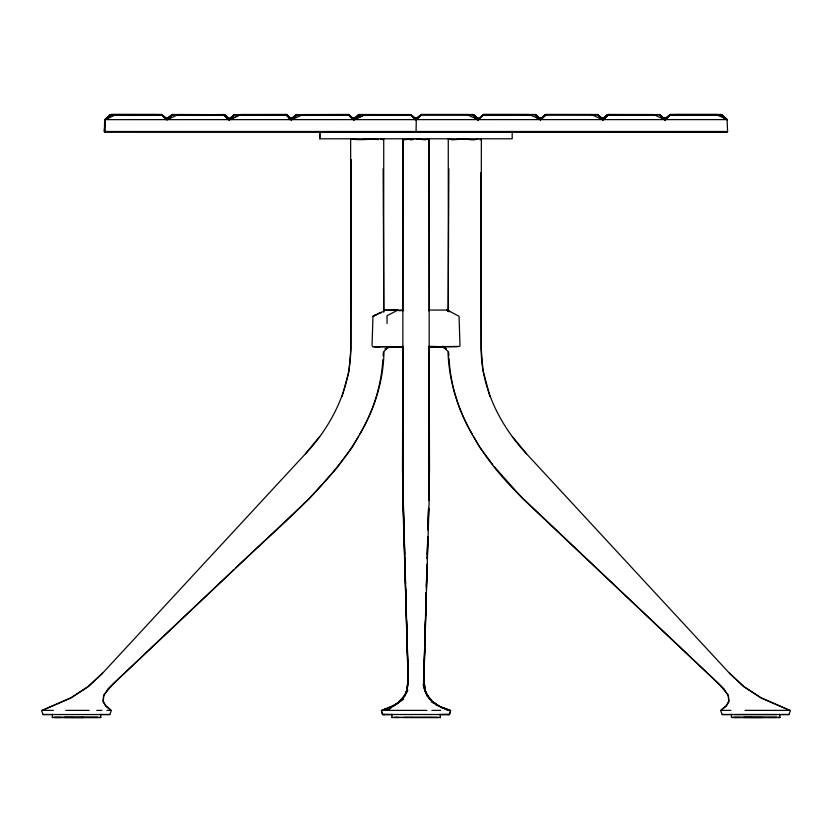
<?xml version="1.0" encoding="UTF-8"?>
<svg xmlns="http://www.w3.org/2000/svg" width="832" height="832" viewBox="0 0 832 832"><rect width="100%" height="100%" fill="white"/><g stroke="black" fill="none" stroke-linecap="round" stroke-linejoin="round"><path stroke-width="1.25" d="M383.708 312.146L383.729 138.788M402.802 347.318L402.771 497.65L408.086 677.342L407.68 687.066M402.823 311.054L402.896 138.788L402.834 489.32L408.044 679.099L406.796 691.205L404.238 696.54M429.27 349.274L428.906 500.458M481.354 138.788L481.125 349.19C481.478 386.859 498.566 422.24 523.13 450.133L729.602 673.379L743.673 686.39L760.573 697.549L790.4 710.632L788.923 714.532L722.821 714.542L722.197 714.542L720.678 710.559M319.852 138.788L319.831 132.35L512.179 132.35L512.19 138.788L319.821 138.788L319.831 132.35M351.343 159.671L350.782 348.722C350.553 386.526 333.601 422.167 308.87 450.133L102.398 673.379L88.327 686.39L71.427 697.549L41.6 710.632L43.077 714.532L52.593 714.542M402.74 391.799L402.49 470.07L403.125 493.355M448.167 311.678L448.864 168.834M603.242 118.955L608.005 114.556L653.682 114.556L662.698 118.747L665.662 118.778M60.923 717.465L52.333 717.465L52.385 714.303M392.974 717.475L391.893 717.465L391.945 714.303M740.054 717.465L731.463 717.465L731.505 714.303M104.406 131.03L104.624 120.37L104.624 132.174L105.165 132.257L104.406 131.03L105.206 119.298L111.051 114.566L157.238 114.66M539.49 118.758L535.205 114.65L483.496 114.67L478.275 118.914L477.339 118.518L479.086 118.622L478.275 118.914L473.304 114.66L421.273 114.66L416.291 119.61L416.062 132.257M423.894 675.73L424.642 648.565M424.746 644.686L426.161 592.946M426.338 586.477L426.93 564.491M427.222 554.143L427.679 537.326M428.064 523.099L428.459 508.872M428.875 493.355L429.51 470.07L429.26 391.799M426.327 592.602L423.956 679.099L425.204 691.205L427.762 696.54M426.4 590.023L427.107 564.2M427.253 559.042L427.846 537.087M428.064 529.35L428.626 508.695M428.917 498.358L429.239 347.433M423.894 673.785L424.57 650.499M424.757 644.041L425.422 620.755M425.578 615.576L426.254 592.301M426.4 587.122L427.034 565.136M427.222 558.667L427.856 536.682M428.043 530.213L428.688 508.217M372.039 345.738L372.965 316.347L380.962 312.374M415.033 118.487L417.414 118.05L417.498 118.726L414.95 118.737M382.855 359.57C381.316 385.663 373.277 411.642 359.798 434.034M383.136 355.836L383.417 352.102M379.954 312.915L372.965 316.347M406.879 691.174L408.065 680.888M292.001 118.466L290.098 118.05L290.014 118.726L286.208 114.514L234.52 114.67L229.299 118.914L228.363 118.518C233.158 119.382 223.132 117.26 223.891 114.566L225.493 116.542M541.57 118.914L538.99 118.726L539.074 118.05L541.653 119.101L540.8 118.248L545.927 114.556L540.519 119.506L535.184 114.514L483.517 114.556L478.234 119.735L472.95 114.514L421.273 114.546L415.979 119.517L410.696 114.514L414.242 117.842M290.701 118.498L292.313 118.539C283.858 123.895 302.307 110.094 295.485 116.23M105.747 118.862L110.906 114.546L161.741 114.514L166.962 119.798L172.328 114.514L167.939 118.674M228.28 118.529L230.152 118.539C225.222 118.716 232.086 118.04 229.299 118.914L228.363 118.518M218.743 114.66L172.401 114.618L167.908 118.539L166.036 118.529L168.438 118.05L168.522 118.726L165.526 118.737L168.438 118.05L168.522 118.726M603.845 118.581L608.161 114.556L603.117 119.569L601.765 118.487L602.763 118.914C605.509 118.092 598.79 118.654 603.574 118.622L601.754 118.529L603.658 118.487M342.108 396.344L348.92 371.623L350.875 349.19L350.646 138.788M354.349 119.049C352.269 118.175 352.206 118.633 354.754 118.477L353.87 119.579L359.133 114.618L410.758 114.65L415.449 118.258M354.754 118.477L352.789 118.487M675.584 114.67L720.97 114.577L727.116 119.413L727.563 131.55L726.918 132.257L104.624 132.174L105.435 129.834M418.038 117.926L421.283 114.514L466.887 114.556L475.81 118.695M480.314 117.728L483.527 114.514L529.11 114.546L539.417 118.966L541.528 118.612L545.927 114.556L541.32 118.903M407.202 689.458L405.049 695.386L396.573 704.018L382.106 710.382L426.858 710.382M353.444 119.569L353.902 118.342L350.324 117.104M405.153 694.772L407.285 689.146M100.266 714.532L109.803 714.542L111.322 710.559M603.117 119.569L603.626 118.321L604.417 118.404M289.38 118.768L290.098 118.05M662.844 118.768L663.562 118.05L666.401 118.674L664.082 118.654M480.064 139.963L480.594 138.954M404.352 696.623L407.753 690.435L400.764 700.7L386.797 710.382L391.092 707.959M358.55 436.249L352.29 447.304L336.18 468.738L309.462 498.42L108.202 688.605L103.74 695.854L103.199 701.688L105.498 705.661L111.457 710.382L107.016 710.382M540.062 118.882L540.519 119.506L545.74 114.65L597.792 114.66L602.763 118.914L607.984 114.67L653.338 114.566M167.908 118.539L172.318 114.514L170.352 117.052M541.403 118.498L539.49 118.477L541.414 118.498M668.97 116.293L670.301 114.514L716.633 114.514M401.034 700.742L404.726 695.895M664.498 118.924L659.662 114.514L664.945 119.517L665.714 118.768M399.454 702.094L404.966 695.23L407.139 689.302L408.221 677.664L402.792 490.11L402.73 349.274M305.365 453.825L319.634 436.644M418.423 117.905L421.429 114.556L417.966 117.936L421.273 114.639L416.208 118.269L416.759 118.633M232.388 116.938L234.582 114.514L229.258 119.798L223.943 114.514L177.601 114.941M295.36 116.137L296.826 114.514L292.677 118.82L296.878 114.618L348.806 114.66L353.798 118.903L359.008 114.67L410.758 114.65M356.138 117.749L359.07 114.514L410.748 114.556L414.128 118.123M667.108 117.905L670.301 114.514L721.105 114.556L726.398 118.945L721.105 114.546L726.398 118.945L721.094 114.546L675.584 114.514M543.41 117.062L545.802 114.514L597.459 114.514L602.555 118.976M603.938 118.841L608.057 114.514L659.703 114.65L663.978 118.758M666.994 117.957L670.301 114.514L665.278 119.704M354.921 118.83L359.081 114.514L353.902 119.766L359.06 114.514L354.682 118.622M479.003 118.758L483.662 114.556L480.22 117.78M663.842 118.758L659.641 114.65L607.984 114.67L603.876 118.758L608.015 114.514L602.638 119.787L597.438 114.514L601.557 118.466L604.115 118.477M229.59 119.694L234.582 114.514L230.11 118.914L234.634 114.618L286.229 114.65L290.732 118.768M603.876 118.83L608.026 114.514L602.649 119.787L597.449 114.514L602.815 119.766L608.057 114.514L602.67 119.777L602.181 118.851M224.318 114.66L172.318 114.514L169.801 117.125L172.286 114.639L224.318 114.66L229.58 119.579L234.52 114.67L230.464 118.789M230.402 118.83L234.562 114.514L230.194 118.622M666.942 117.978L670.28 114.514L666.536 118.009M480.168 117.988L483.538 114.514L478.182 119.798L472.93 114.514L477.745 118.914L479.242 118.758M665.194 119.735L670.28 114.514L664.945 119.517M726.918 132.257L727.584 131.498L104.416 131.498L105.071 119.642L727.012 119.61M229.455 119.735L234.562 114.514L229.174 119.766L223.974 114.514L228.769 118.914M478.483 119.714L483.569 114.514L478.369 119.766M229.382 119.777L234.562 114.514L229.289 119.798L223.974 114.514L228.821 118.851M231.452 118.872L240.594 114.556L286.198 114.514L291.554 119.777L296.826 114.514L292.209 118.799M416.291 119.61L421.325 114.514L416.062 119.787M540.613 119.766L545.792 114.514L591.438 114.556L600.278 118.695M353.891 119.766L359.07 114.514L353.787 119.787L348.462 114.514L302.838 114.556L293.696 118.872M543.338 117.104L545.761 114.66L597.792 114.66M662.158 118.591L665.652 119.194L670.249 114.556L666.765 117.842M172.318 114.514L167.939 118.914L172.286 114.639M416.073 119.777L421.325 114.514L416 119.808L410.696 114.514L415.262 118.882M291.554 119.777L296.806 114.514L291.522 119.506L286.198 114.514L291.002 118.903M223.891 114.566L229.258 119.798L234.52 114.65L230.412 118.737M107.006 118.612L111.062 114.556L107.006 118.612L106.174 118.435M415.99 119.808L421.304 114.514L415.99 119.808L410.696 114.514L415.064 119.163M417.966 117.936L421.273 114.639L417.03 118.123L417.498 118.726M107.058 118.456L111.03 114.577L161.772 114.556L166.972 119.506L172.338 114.514L167.825 118.903M354.671 118.862L359.05 114.514L354.598 118.914M359.05 114.514L353.735 119.798L348.442 114.514L353.246 118.903M477.818 118.882L472.93 114.514L478.223 119.808L483.517 114.66L480.116 117.936M664.05 118.914L659.662 114.514L664.955 119.808L670.28 114.514L664.914 119.798L659.672 114.514L663.801 118.466M674.575 114.722L721.417 114.639L670.228 114.639L666.942 117.936L670.394 114.566L666.962 117.78M417.778 117.842L421.273 114.66M726.814 132.278L727.563 131.55L726.315 132.35L719.857 131.882M417.758 118.04L421.294 114.514M478.192 119.787L483.538 114.514M601.827 118.758L597.428 114.629L602.618 119.579L608.057 114.514L602.857 119.777L597.438 114.514L601.817 118.924M230.194 118.914L234.52 114.66M353.257 118.862L353.735 119.798L348.494 114.556L296.733 114.66L292.334 118.914L296.837 114.514L291.502 119.798L286.198 114.514L290.576 118.924L286.166 114.65L290.316 118.279M292.448 118.914L296.785 114.66L348.473 114.65L351.926 117.728M292.354 118.903L296.826 114.514L291.502 119.725L286.208 114.514L277.254 115.253M429.052 138.954L425.246 139.807L416 138.954M156.437 114.514L110.895 114.546L105.518 119.007L107.661 118.581M292.49 118.768L296.785 114.66L291.824 118.248L292.167 118.747M541.466 118.747L545.782 114.514L541.528 118.612L536.858 118.976M233.605 569.899L112.798 684.258L103.688 695.136L103.054 701.314L106.174 706.368L110.458 709.862M235.487 568.11C297.606 508.342 381.961 446.722 384.01 351.51L387.473 347.953L384.956 349.076L390.114 346.882L395.221 346.767M169.79 116.906L172.338 114.514L166.972 119.506L161.73 114.514L166.171 118.674M102.565 673.182L88.015 686.847L70.377 698.246L42.141 710.382L53.362 710.382M296.878 114.618L291.47 119.517L286.25 114.546L290.701 118.695M354.827 118.643L359.133 114.618M603.585 118.758L607.984 114.65M662.927 118.643L663.562 118.05M380.91 312.978L382.418 311.584M670.238 114.66L666.64 117.946L670.238 114.66L716.529 114.629L670.238 114.66L665.288 118.248L665.631 118.747M167.773 118.633L172.318 114.639L167.773 118.633L167.232 118.269L172.318 114.639L168.043 118.123L168.854 118.789M106.444 118.674L111.051 114.566M106.257 118.674L110.895 114.546L105.55 118.986M354.37 118.872L352.997 118.789L348.442 114.514L352.997 118.789L354.224 118.924M721.542 709.862L725.826 706.368L728.946 701.314L728.312 695.136L719.202 684.258L521.009 496.631C481.458 458.245 449.561 408.075 447.99 351.51L442.749 346.133M428.532 348.161L430.581 346.83L436.654 346.549M403.624 699.202L391.56 706.982L381.42 710.622L382.554 714.501L392.704 714.542M402.345 346.736L401.211 346.746L403.094 346.341M393.162 706.056L398.528 703.061M478.109 138.788C472.566 141.398 466.253 138.237 460.377 138.861M292.167 118.81L291.325 118.955L291.502 119.725L290.763 118.726M166.837 118.955L167.679 118.81M231.889 118.685L240.594 114.556M107.193 118.768L116.158 114.546M356.273 118.706L365.134 114.546L355.742 118.934M538.99 118.726L539.074 118.05M169.021 118.81L178.35 114.556M725.702 118.508L727.303 119.756L721.105 114.556L725.806 118.435L724.589 118.466M373.433 315.806L376.511 314.496M382.106 710.382L395.158 705.255M288.808 118.581L289.64 118.258M381.67 710.559L391.009 707.262L381.41 710.663L382.564 714.501L390.146 714.532M540.519 119.506L542.277 118.945M166.972 119.506L168.813 118.945M347.714 114.941L348.608 114.712M414.502 118.737L417.414 118.05L417.83 118.789M410.623 139.963L413.847 139.36M166.317 118.321L165.256 118.414L168.802 118.414M378.466 139.63C369.481 138.632 360.256 140.629 351.406 138.954M403.53 139.818L412.589 138.871M280.571 115.274L285.73 114.878L280.561 115.242M342.836 115.274L347.994 114.878L342.826 115.242M464.963 138.954L452.171 139.849L449.01 138.965M535.153 114.65L539.344 118.758L535.205 114.65L536.879 116.459M398.736 310.731L402.48 310.534M429.572 347.069L438.703 346.622M384.706 310.294L397.883 310.076L387.046 315.723L387.067 323.471M414.95 118.383L417.737 118.383M538.554 118.404L542.495 118.726M663.042 118.404L665.683 118.321L663.53 118.373M384.426 714.553L382.564 714.501L449.446 714.501L450.59 710.663L440.991 707.262L450.33 710.559M352.799 118.56L354.682 118.498M286.177 114.577L290.493 118.498L292.438 118.487M389.501 346.975L397.062 346.746M441.854 714.532L449.436 714.501L450.58 710.622L441.574 707.387M447.574 714.553L449.436 714.501L439.306 714.553M164.83 118.518L165.62 118.498M414.544 118.373L416.707 118.321L413.327 117.27M476.788 118.373L479.752 118.373M539.032 118.373L542.214 118.383M391.05 346.611L372.819 346.705M539.968 118.716L541.923 118.674L540.8 118.248L541.143 118.747M457.101 346.705L429.874 346.767M52.333 717.465L97.895 717.434L71.542 717.475M411.102 717.475L440.409 717.486L440.18 714.314M431.226 717.434L393.973 717.444L398.32 717.454M750.662 717.475L779.969 717.486L779.74 714.314M234.114 114.712L281.694 114.65M301.111 114.712L348.806 114.66M358.602 114.712L410.717 114.65L414.076 117.946M421.252 114.65L473.304 114.66M483.09 114.712L530.67 114.65M607.589 114.712L655.158 114.65M601.9 118.529L603.595 118.529M430.581 346.757L459.43 346.434L460.002 345.738L459.056 316.316L447.429 310.086L428.574 310.055M165.89 118.747L161.741 114.65L115.471 114.629L161.762 114.66L166.452 118.269M168.022 118.477L168.875 118.477M477.422 118.529L479.107 118.529M384.498 310.097L403.614 310.086M443.186 346.736L429.458 346.705M374.598 346.746L402.126 346.767M65.77 710.382L89.086 710.382M96.762 710.382L101.889 710.382M431.881 710.382L440.69 710.382M447.023 710.382L449.894 710.382C434.834 706.649 420.919 694.086 423.914 677.342L429.229 497.65L429.104 138.788L429.218 311.147M730.86 710.382L720.543 710.382L726.502 705.661L728.801 701.688L728.26 695.854L723.798 688.605L522.538 498.42L494.281 466.69M745.014 710.382L789.859 710.382L761.623 698.246L743.985 686.847L729.435 673.182M779.397 714.532L788.923 714.532M105.373 714.542L109.803 714.542M722.197 714.542L726.627 714.542M734.282 714.532L776.88 714.553M43.077 714.532L105.321 714.542M726.679 714.542L731.713 714.542M391.893 717.465L437.455 717.434M731.463 717.465L777.015 717.434L733.543 717.444L762.112 717.475L743.506 717.434L751.774 717.454M483.527 114.514L529.194 114.556M240.989 114.556L286.239 114.66L290.69 118.914M116.407 114.577L161.751 114.66L165.88 118.758L161.751 114.66M178.703 114.566L224.016 114.66L228.436 118.914M664.144 118.518L665.902 118.518L664.009 118.487M723.715 118.945L726.274 118.955L715.842 114.546M475.124 118.903L477.495 118.726L478.182 119.798L472.95 114.514L477.058 118.456M167.461 118.903L170.05 118.903M443.092 346.736L428.917 346.33M388.44 346.746L403.156 346.757M779.969 717.486L761.79 717.434M430.81 717.465L440.409 717.486M82.982 717.475L54.413 717.444L82.982 717.475L64.386 717.434L72.644 717.454M100.849 717.486L82.67 717.434L100.849 717.486L100.61 714.314M403.946 717.434L412.214 717.454M539.126 118.446L541.892 118.456M292.438 118.518L290.534 118.487L292.396 118.539M379.985 346.746L372.674 346.611M228.498 118.518L230.038 118.539M167.804 118.539L166.026 118.477M538.616 118.269L539.292 118.279M363.605 138.882L367.338 138.954M352.924 118.508L354.557 118.539M436.779 346.767L441.886 346.882L446.004 348.639M539.895 118.872L535.184 114.514L540.446 119.756L545.802 114.514L540.467 119.735L535.184 114.514L539.313 118.466M434.938 346.746L442.499 346.975L446.202 348.702M663.104 118.258L663.78 118.279M395.346 346.549L401.419 346.83L403.468 348.161M393.297 346.622L402.428 347.069M354.463 118.321L355.493 118.383L351.083 117.27M381.254 138.84L382.99 138.965L382.814 139.766L380.38 138.788M350.178 116.418L348.442 114.514L352.841 118.914L348.473 114.514L351.156 117.946M662.698 118.747L664.778 118.955L664.955 119.808M719.867 131.872L726.315 132.35M293.28 118.394L288.839 117.27M447.429 310.086L449.696 311.709L446.732 310.034L447.71 311.178M230.162 118.31L231.036 118.394L229.975 118.321L229.58 119.579L229.237 118.997M539.562 118.914L535.174 114.514L540.467 119.808L545.802 114.514L540.467 119.808L535.184 114.514L540.301 119.766M478.005 119.725L472.95 114.514L478.234 119.735L477.818 118.882M604.49 118.414L600.07 117.281M664.404 118.872L659.672 114.514L663.572 118.529L665.652 119.194M172.162 114.712L173.056 114.941M537.815 117.27L541.195 118.321M292.947 118.674L291.824 118.248L292.677 119.101M665.288 118.248L666.401 118.674M435.656 704.787L449.894 710.382M602.191 118.893L597.428 114.514L602.524 119.756M477.693 118.903L472.961 114.514M722.966 117.406L725.078 118.362M431.319 701.854L438.838 706.056M725.244 118.383L726.378 119.028M433.41 702.447L440.44 706.982M415.459 119.444L410.592 114.566L412.329 116.49M432.224 701.386L439.213 706.233M477.235 118.758L472.961 114.65L477.506 118.768M348.514 114.66L353.382 119.662M659.703 114.65L661.378 116.449M725.4 118.477L721.094 114.546L725.868 118.789M721.105 114.546L725.785 118.768M725.566 118.716L720.938 114.566L725.005 118.622M166.182 118.914L161.73 114.514L165.974 118.508M410.727 114.65L415.813 119.756M286.26 114.66L290.555 118.924L286.218 114.514L288.912 117.946M228.956 119.579L223.974 114.514L228.301 118.914M601.588 118.758L597.47 114.65L602.43 119.579L601.765 118.487M472.971 114.65L477.1 118.758M410.686 114.514L414.211 118.04M348.462 114.514L353.694 119.798L348.442 114.514L352.82 118.914M163.249 116.542L161.658 114.566L166.962 119.798L166.275 118.726M535.205 114.514L539.573 118.914M161.699 114.514L165.693 118.778M286.208 114.514L291.325 119.756M227.937 118.778L224.006 114.546L229.039 119.746L223.974 114.514L226.564 117.374M512.366 436.644L526.635 453.825M430.976 700.138L427.034 695.23L424.861 689.302L423.904 678.964M430.227 699.774L427.274 695.895L423.02 684.642M492.752 464.651L479.71 447.304L473.45 436.249M425.651 692.494L430.529 699.67M477.495 118.726L478.223 119.808M472.202 434.034C458.505 411.289 450.455 384.842 449.051 358.332M425.381 692.505L427.648 696.623M602.368 118.903L602.815 119.766L608.046 114.514L602.815 119.766L602.326 118.893M353.34 118.893L353.787 119.787M228.883 118.903L229.258 119.798M664.55 118.862L664.914 119.798M424.07 687.908L425.121 691.174L423.935 680.888M489.892 396.344L482.903 370.011L481.218 348.722L480.698 172.619M104.468 131.529L104.624 132.174M448.583 352.102L448.864 355.836M403.364 502.403L403.936 523.099M404.113 529.568L404.778 554.143M404.924 559.312L405.59 583.887M405.735 589.066L406.442 614.931M406.588 620.11L407.254 644.686M407.399 649.854L408.106 675.73M383.136 168.834L383.833 311.678M448.271 138.788L448.292 310.856M479.17 118.487L477.266 118.529L479.17 118.487M545.761 114.66L541.632 118.758L545.761 114.66M110.895 114.546L105.414 119.049L110.895 114.546M104.447 131.498L105.175 132.278L104.447 131.498M540.467 119.808L539.739 118.726L540.467 119.808"/></g></svg>
